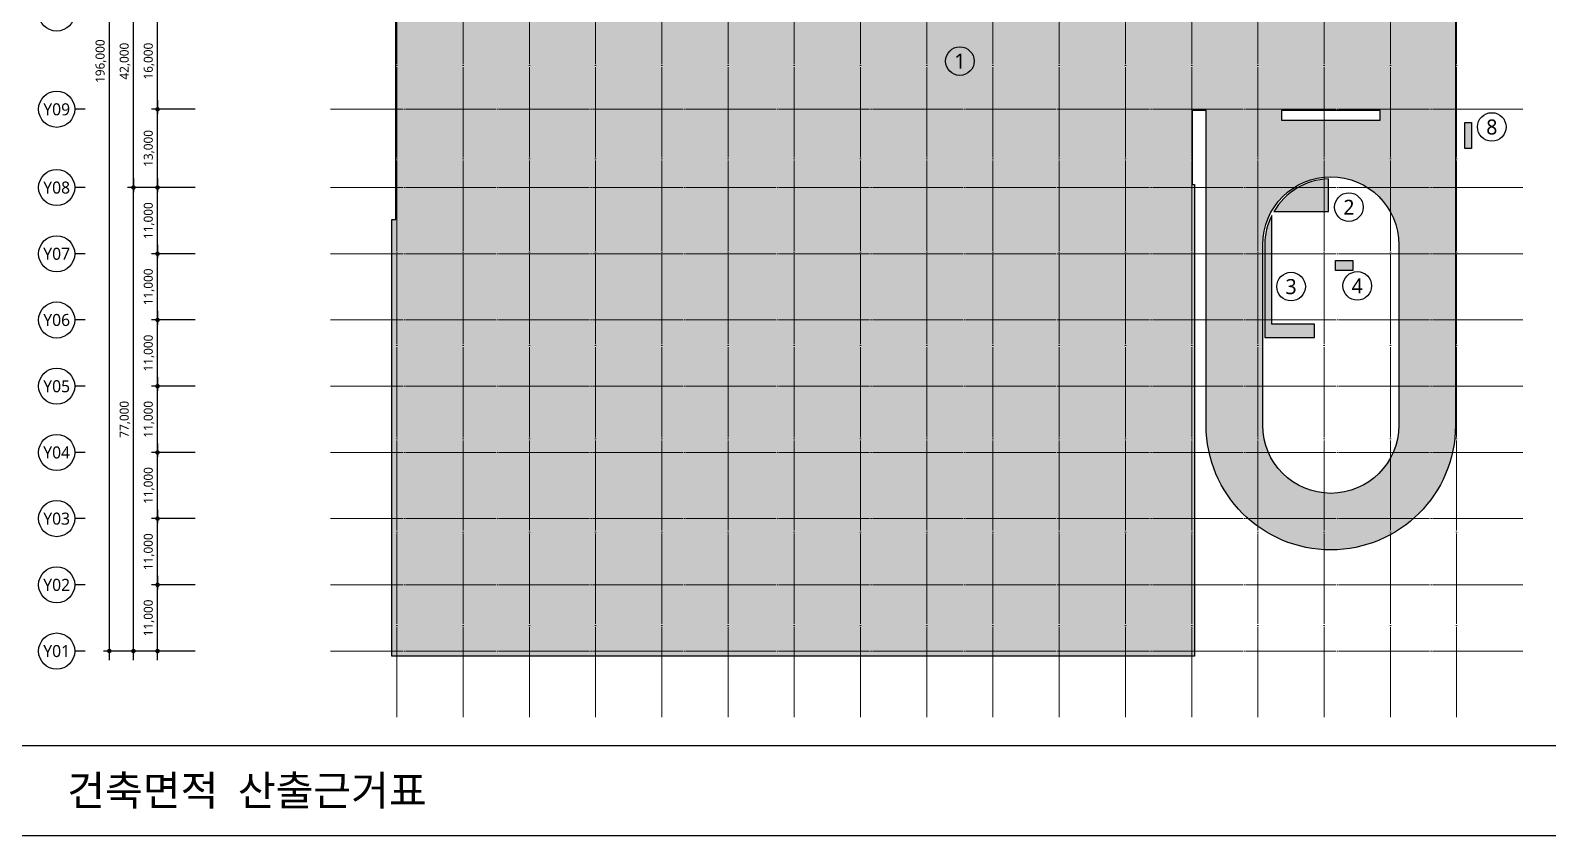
# Model space of a CAD drawing. Header units: millimetres. Extents: x 1877297 to 3504506, y 1389503 to 1925703.
# Drawn here: x 3093044 to 3345030, y 1389503 to 1523292 of the extents above; entities that cross this region are included whole.
import ezdxf
from ezdxf.enums import TextEntityAlignment as Align

# ---------------------------------------------------------------- set-up
doc = ezdxf.new("R2010")
doc.units = ezdxf.units.MM
doc.header["$LTSCALE"] = 5
doc.header["$MEASUREMENT"] = 0
doc.header["$PDSIZE"] = -10
doc.linetypes.add('CEN', pattern=[62, 60, -1, 0, -1])
doc.layers.get('0').update_dxf_attribs({"linetype": 'CONTINUOUS'})
doc.layers.get('Defpoints').update_dxf_attribs({"color": 153, "linetype": 'CONTINUOUS'})
for name, color, linetype, lineweight in [('A-AREA-LIN1', 4, 'CONTINUOUS', 25), ('A-AXIS-BUBL', 7, 'CONTINUOUS', 25), ('A-AXIS-LINE', 1, 'CEN', 15), ('A-DIMS', 7, 'CONTINUOUS', 25), ('A-XXXX-HATC', 8, 'CONTINUOUS', 18), ('A-XXXX-TABL', 7, 'CONTINUOUS', 25), ('A-XXXX-TXT2', 3, 'CONTINUOUS', 25)]:
    doc.layers.add(name, color=color, linetype=linetype, lineweight=lineweight)
doc.layers.add('AA-AREA', color=7, linetype='CONTINUOUS')
doc.styles.add('HY울릉도L', font='')
doc.styles.add('돋움', font='')
doc.styles.add('맑은고딕', font='malgun.ttf')
doc.styles.get('HY울릉도L').set_extended_font_data('HYwulM')
doc.styles.get('돋움').set_extended_font_data('DotumChe')
doc.dimstyles.new('CDIM', dxfattribs={"dimtxt": 3, "dimasz": 1.5, "dimexe": 2, "dimexo": 1, "dimgap": 1, "dimtad": 1, "dimdec": 0, "dimrnd": 0.5, "dimzin": 0, "dimdsep": 32, "dimlunit": 6, "dimtxsty": 'HY울릉도L', "dimblk1": '_CIDOT', "dimblk2": '_CIDOT', "dimsah": 1, "dimcen": 5.5, "dimclrd": 2, "dimclre": 2, "dimclrt": 7, "dimadec": 0, "dimazin": 0, "dimtfac": 1, "dimtdec": 0, "dimtix": 1, "dimtmove": 2, "dimatfit": 1, "dimldrblk": '_CIDOT', "dimfxl": 1, "dimtolj": 1, "dimtzin": 0, "dimlwd": -1, "dimarcsym": 0})

# ---------------------------------------------------------------- blocks, each defined once
blk = doc.blocks.new('_CIDOT')
at = {"color": 0, "linetype": 'ByBlock'}
blk.add_line((2, 0), (-1, 0), dxfattribs=at)
at = {"color": 0, "linetype": 'ByBlock', "const_width": 0.5}
blk.add_lwpolyline([(-0.25, 0, 1), (0.25, 0, 1)], format="xyb", close=True, dxfattribs=at)
blk = doc.blocks.new('*D3')
at = {"layer": 'A-DIMS', "lineweight": -2, "transparency": 16777216}
for p, q in [((93193, 67121), (85943, 67121)), ((93193, 56121), (85943, 56121))]:
    blk.add_line(p, q, dxfattribs=at)
at = {"layer": 'A-DIMS', "transparency": 16777216}
blk.add_line((86943, 56871), (86943, 66371), dxfattribs=at)
at = {"layer": 'Defpoints', "color": 0, "transparency": 16777216}
for p in [(86943, 67121), (93693, 67121), (93693, 56121)]:
    blk.add_point(p, dxfattribs=at)
at = {"layer": 'A-DIMS', "transparency": 16777216, "xscale": 750, "yscale": 750, "zscale": 750}
for p, rotation in [((86943, 67121), 90), ((86943, 56121), 270)]:
    blk.add_blockref('_CIDOT', p, dxfattribs=dict(at, rotation=rotation))
at = {"layer": 'A-DIMS', "color": 3, "transparency": 16777216, "insert": (85538, 61621), "char_height": 1500, "attachment_point": 5, "rotation": 90, "style": '맑은고딕'}
blk.add_mtext('\\A1;11,000', dxfattribs=at)
blk = doc.blocks.new('*D4')
at = {"layer": 'A-DIMS', "lineweight": -2, "transparency": 16777216}
for p, q in [((93193, 78121), (85943, 78121)), ((93193, 67121), (85943, 67121))]:
    blk.add_line(p, q, dxfattribs=at)
at = {"layer": 'A-DIMS', "transparency": 16777216}
blk.add_line((86943, 67871), (86943, 77371), dxfattribs=at)
at = {"layer": 'Defpoints', "color": 0, "transparency": 16777216}
for p in [(86943, 78121), (93693, 78121), (93693, 67121)]:
    blk.add_point(p, dxfattribs=at)
at = {"layer": 'A-DIMS', "transparency": 16777216, "xscale": 750, "yscale": 750, "zscale": 750}
for p, rotation in [((86943, 78121), 90), ((86943, 67121), 270)]:
    blk.add_blockref('_CIDOT', p, dxfattribs=dict(at, rotation=rotation))
at = {"layer": 'A-DIMS', "color": 3, "transparency": 16777216, "insert": (85538, 72621), "char_height": 1500, "attachment_point": 5, "rotation": 90, "style": '맑은고딕'}
blk.add_mtext('\\A1;11,000', dxfattribs=at)
blk = doc.blocks.new('*D5')
at = {"layer": 'A-DIMS', "lineweight": -2, "transparency": 16777216}
for p, q in [((93193, 89121), (85943, 89121)), ((93193, 78121), (85943, 78121))]:
    blk.add_line(p, q, dxfattribs=at)
at = {"layer": 'A-DIMS', "transparency": 16777216}
blk.add_line((86943, 78871), (86943, 88371), dxfattribs=at)
at = {"layer": 'Defpoints', "color": 0, "transparency": 16777216}
for p in [(86943, 89121), (93693, 89121), (93693, 78121)]:
    blk.add_point(p, dxfattribs=at)
at = {"layer": 'A-DIMS', "transparency": 16777216, "xscale": 750, "yscale": 750, "zscale": 750}
for p, rotation in [((86943, 89121), 90), ((86943, 78121), 270)]:
    blk.add_blockref('_CIDOT', p, dxfattribs=dict(at, rotation=rotation))
at = {"layer": 'A-DIMS', "color": 3, "transparency": 16777216, "insert": (85538, 83621), "char_height": 1500, "attachment_point": 5, "rotation": 90, "style": '맑은고딕'}
blk.add_mtext('\\A1;11,000', dxfattribs=at)
blk = doc.blocks.new('*D6')
at = {"layer": 'A-DIMS', "lineweight": -2, "transparency": 16777216}
for p, q in [((93193, 100121), (85943, 100121)), ((93193, 89121), (85943, 89121))]:
    blk.add_line(p, q, dxfattribs=at)
at = {"layer": 'A-DIMS', "transparency": 16777216}
blk.add_line((86943, 89871), (86943, 99371), dxfattribs=at)
at = {"layer": 'Defpoints', "color": 0, "transparency": 16777216}
for p in [(86943, 100121), (93693, 100121), (93693, 89121)]:
    blk.add_point(p, dxfattribs=at)
at = {"layer": 'A-DIMS', "transparency": 16777216, "xscale": 750, "yscale": 750, "zscale": 750}
for p, rotation in [((86943, 100121), 90), ((86943, 89121), 270)]:
    blk.add_blockref('_CIDOT', p, dxfattribs=dict(at, rotation=rotation))
at = {"layer": 'A-DIMS', "color": 3, "transparency": 16777216, "insert": (85538, 94621), "char_height": 1500, "attachment_point": 5, "rotation": 90, "style": '맑은고딕'}
blk.add_mtext('\\A1;11,000', dxfattribs=at)
blk = doc.blocks.new('*D7')
at = {"layer": 'A-DIMS', "lineweight": -2, "transparency": 16777216}
for p, q in [((93193, 111121), (85943, 111121)), ((93193, 100121), (85943, 100121))]:
    blk.add_line(p, q, dxfattribs=at)
at = {"layer": 'A-DIMS', "transparency": 16777216}
blk.add_line((86943, 100871), (86943, 110371), dxfattribs=at)
at = {"layer": 'Defpoints', "color": 0, "transparency": 16777216}
for p in [(86943, 111121), (93693, 111121), (93693, 100121)]:
    blk.add_point(p, dxfattribs=at)
at = {"layer": 'A-DIMS', "transparency": 16777216, "xscale": 750, "yscale": 750, "zscale": 750}
for p, rotation in [((86943, 111121), 90), ((86943, 100121), 270)]:
    blk.add_blockref('_CIDOT', p, dxfattribs=dict(at, rotation=rotation))
at = {"layer": 'A-DIMS', "color": 3, "transparency": 16777216, "insert": (85538, 105621), "char_height": 1500, "attachment_point": 5, "rotation": 90, "style": '맑은고딕'}
blk.add_mtext('\\A1;11,000', dxfattribs=at)
blk = doc.blocks.new('*D8')
at = {"layer": 'A-DIMS', "lineweight": -2, "transparency": 16777216}
for p, q in [((93193, 122121), (85943, 122121)), ((93193, 111121), (85943, 111121))]:
    blk.add_line(p, q, dxfattribs=at)
at = {"layer": 'A-DIMS', "transparency": 16777216}
blk.add_line((86943, 111871), (86943, 121371), dxfattribs=at)
at = {"layer": 'Defpoints', "color": 0, "transparency": 16777216}
for p in [(86943, 122121), (93693, 122121), (93693, 111121)]:
    blk.add_point(p, dxfattribs=at)
at = {"layer": 'A-DIMS', "transparency": 16777216, "xscale": 750, "yscale": 750, "zscale": 750}
for p, rotation in [((86943, 122121), 90), ((86943, 111121), 270)]:
    blk.add_blockref('_CIDOT', p, dxfattribs=dict(at, rotation=rotation))
at = {"layer": 'A-DIMS', "color": 3, "transparency": 16777216, "insert": (85538, 116621), "char_height": 1500, "attachment_point": 5, "rotation": 90, "style": '맑은고딕'}
blk.add_mtext('\\A1;11,000', dxfattribs=at)
blk = doc.blocks.new('*D9')
at = {"layer": 'A-DIMS', "lineweight": -2, "transparency": 16777216}
for p, q in [((93193, 135121), (85943, 135121)), ((93193, 122121), (85943, 122121))]:
    blk.add_line(p, q, dxfattribs=at)
at = {"layer": 'A-DIMS', "transparency": 16777216}
blk.add_line((86943, 122871), (86943, 134371), dxfattribs=at)
at = {"layer": 'Defpoints', "color": 0, "transparency": 16777216}
for p in [(86943, 135121), (93693, 135121), (93693, 122121)]:
    blk.add_point(p, dxfattribs=at)
at = {"layer": 'A-DIMS', "transparency": 16777216, "xscale": 750, "yscale": 750, "zscale": 750}
for p, rotation in [((86943, 135121), 90), ((86943, 122121), 270)]:
    blk.add_blockref('_CIDOT', p, dxfattribs=dict(at, rotation=rotation))
at = {"layer": 'A-DIMS', "color": 3, "transparency": 16777216, "insert": (85538, 128621), "char_height": 1500, "attachment_point": 5, "rotation": 90, "style": '맑은고딕'}
blk.add_mtext('\\A1;13,000', dxfattribs=at)
blk = doc.blocks.new('*D10')
at = {"layer": 'A-DIMS', "lineweight": -2, "transparency": 16777216}
for p, q in [((93193, 151121), (85943, 151121)), ((93193, 135121), (85943, 135121))]:
    blk.add_line(p, q, dxfattribs=at)
at = {"layer": 'A-DIMS', "transparency": 16777216}
blk.add_line((86943, 135871), (86943, 150371), dxfattribs=at)
at = {"layer": 'Defpoints', "color": 0, "transparency": 16777216}
for p in [(86943, 151121), (93693, 151121), (93693, 135121)]:
    blk.add_point(p, dxfattribs=at)
at = {"layer": 'A-DIMS', "transparency": 16777216, "xscale": 750, "yscale": 750, "zscale": 750}
for p, rotation in [((86943, 151121), 90), ((86943, 135121), 270)]:
    blk.add_blockref('_CIDOT', p, dxfattribs=dict(at, rotation=rotation))
at = {"layer": 'A-DIMS', "color": 3, "transparency": 16777216, "insert": (85538, 143121), "char_height": 1500, "attachment_point": 5, "rotation": 90, "style": '맑은고딕'}
blk.add_mtext('\\A1;16,000', dxfattribs=at)
blk = doc.blocks.new('*D19')
at = {"layer": 'A-DIMS', "lineweight": -2, "transparency": 16777216}
for p, q in [((93193, 122121), (81943, 122121)), ((93193, 45121), (81943, 45121))]:
    blk.add_line(p, q, dxfattribs=at)
at = {"layer": 'A-DIMS', "transparency": 16777216}
blk.add_line((82943, 45871), (82943, 121371), dxfattribs=at)
at = {"layer": 'Defpoints', "color": 0, "transparency": 16777216}
for p in [(82943, 122121), (93693, 122121), (93693, 45121)]:
    blk.add_point(p, dxfattribs=at)
at = {"layer": 'A-DIMS', "transparency": 16777216, "xscale": 750, "yscale": 750, "zscale": 750}
for p, rotation in [((82943, 122121), 90), ((82943, 45121), 270)]:
    blk.add_blockref('_CIDOT', p, dxfattribs=dict(at, rotation=rotation))
at = {"layer": 'A-DIMS', "color": 3, "transparency": 16777216, "insert": (81542, 83621), "char_height": 1500, "attachment_point": 5, "rotation": 90, "style": '맑은고딕'}
blk.add_mtext('\\A1;77,000', dxfattribs=at)
blk = doc.blocks.new('*D20')
at = {"layer": 'A-DIMS', "lineweight": -2, "transparency": 16777216}
for p, q in [((93193, 241121), (77943, 241121)), ((93193, 45121), (77943, 45121))]:
    blk.add_line(p, q, dxfattribs=at)
at = {"layer": 'A-DIMS', "transparency": 16777216}
blk.add_line((78943, 45871), (78943, 240371), dxfattribs=at)
at = {"layer": 'Defpoints', "color": 0, "transparency": 16777216}
for p in [(78943, 241121), (93693, 241121), (93693, 45121)]:
    blk.add_point(p, dxfattribs=at)
at = {"layer": 'A-DIMS', "transparency": 16777216, "xscale": 750, "yscale": 750, "zscale": 750}
for p, rotation in [((78943, 241121), 90), ((78943, 45121), 270)]:
    blk.add_blockref('_CIDOT', p, dxfattribs=dict(at, rotation=rotation))
at = {"layer": 'A-DIMS', "color": 3, "transparency": 16777216, "insert": (77538, 143121), "char_height": 1500, "attachment_point": 5, "rotation": 90, "style": '맑은고딕'}
blk.add_mtext('\\A1;196,000', dxfattribs=at)
blk = doc.blocks.new('*D21')
at = {"layer": 'A-DIMS', "lineweight": -2, "transparency": 16777216}
for p, q in [((93193, 56121), (85943, 56121)), ((93193, 45121), (85943, 45121))]:
    blk.add_line(p, q, dxfattribs=at)
at = {"layer": 'A-DIMS', "transparency": 16777216}
blk.add_line((86943, 45871), (86943, 55371), dxfattribs=at)
at = {"layer": 'Defpoints', "color": 0, "transparency": 16777216}
for p in [(86943, 56121), (93693, 56121), (93693, 45121)]:
    blk.add_point(p, dxfattribs=at)
at = {"layer": 'A-DIMS', "transparency": 16777216, "xscale": 750, "yscale": 750, "zscale": 750}
for p, rotation in [((86943, 56121), 90), ((86943, 45121), 270)]:
    blk.add_blockref('_CIDOT', p, dxfattribs=dict(at, rotation=rotation))
at = {"layer": 'A-DIMS', "color": 3, "transparency": 16777216, "insert": (85538, 50621), "char_height": 1500, "attachment_point": 5, "rotation": 90, "style": '맑은고딕'}
blk.add_mtext('\\A1;11,000', dxfattribs=at)
blk = doc.blocks.new('*D22')
at = {"layer": 'A-DIMS', "lineweight": -2, "transparency": 16777216}
for p, q in [((93193, 164121), (81943, 164121)), ((93193, 122121), (81943, 122121))]:
    blk.add_line(p, q, dxfattribs=at)
at = {"layer": 'A-DIMS', "transparency": 16777216}
blk.add_line((82943, 122871), (82943, 163371), dxfattribs=at)
at = {"layer": 'Defpoints', "color": 0, "transparency": 16777216}
for p in [(82943, 164121), (93693, 164121), (93693, 122121)]:
    blk.add_point(p, dxfattribs=at)
at = {"layer": 'A-DIMS', "transparency": 16777216, "xscale": 750, "yscale": 750, "zscale": 750}
for p, rotation in [((82943, 164121), 90), ((82943, 122121), 270)]:
    blk.add_blockref('_CIDOT', p, dxfattribs=dict(at, rotation=rotation))
at = {"layer": 'A-DIMS', "color": 3, "transparency": 16777216, "insert": (81542, 143121), "char_height": 1500, "attachment_point": 5, "rotation": 90, "style": '맑은고딕'}
blk.add_mtext('\\A1;42,000', dxfattribs=at)
blk = doc.blocks.new('면적중심선')
at = {"layer": 'A-AXIS-LINE', "ltscale": 50}
for points in [[(676821, 1781471), (676821, 1999471)], [(687821, 1781471), (687821, 1999471)], [(698821, 1781471), (698821, 1999471)], [(709821, 1781471), (709821, 1999471)], [(720821, 1781471), (720821, 1999471)], [(731821, 1781471), (731821, 1999471)], [(742821, 1781471), (742821, 1999471)], [(753821, 1781471), (753821, 1999471)], [(764821, 1781471), (764821, 1999471)], [(775821, 1781471), (775821, 1999471)], [(786821, 1781471), (786821, 1999471)], [(797821, 1781471), (797821, 1999471)], [(808821, 1781471), (808821, 1999471)], [(819821, 1781471), (819821, 1999471)], [(830821, 1781471), (830821, 1999471)], [(841821, 1781471), (841821, 1999471)], [(852821, 1781471), (852821, 1999471)], [(863821, 1882471), (665821, 1882471)], [(863821, 1869471), (665821, 1869471)], [(863821, 1858471), (665821, 1858471)], [(863821, 1847471), (665821, 1847471)], [(863821, 1836471), (665821, 1836471)], [(863821, 1825471), (665821, 1825471)], [(863821, 1814471), (665821, 1814471)], [(863821, 1803471), (665821, 1803471)], [(863821, 1792471), (665821, 1792471)]]:
    blk.add_lwpolyline(points, dxfattribs=at)
blk = doc.blocks.new('DIM(210222)')
for p, q in [((74943, 135120.6), (73193, 135120.6)), ((74943, 122120.6), (73193, 122120.6)), ((74943, 111120.6), (73193, 111120.6)), ((74943, 100120.6), (73193, 100120.6)), ((74943, 89120.6), (73193, 89120.6)), ((74943, 78120.6), (73193, 78120.6)), ((74943, 67120.6), (73193, 67120.6)), ((74943, 56120.6), (73193, 56120.6)), ((74943, 45120.6), (73193, 45120.6))]:
    blk.add_line(p, q)
at = {"layer": 'A-AXIS-BUBL', "ltscale": 0.2}
for centre in [(70193, 151120.6), (70193, 135120.6), (70193, 122120.6), (70193, 111120.6), (70193, 100120.6), (70193, 89120.6), (70193, 78120.6), (70193, 67120.6), (70193, 56120.6), (70193, 45120.6)]:
    blk.add_circle(centre, 3000, dxfattribs=at)
at = {"layer": 'A-XXXX-TXT2', "ltscale": 0.2, "style": '맑은고딕'}
for s, p in [('Y09', (70193, 135120.6)), ('Y08', (70193, 122120.6)), ('Y07', (70193, 111120.6)), ('Y06', (70193, 100120.6)), ('Y05', (70193, 89120.6)), ('Y04', (70193, 78120.6)), ('Y03', (70193, 67120.6)), ('Y02', (70193, 56120.6)), ('Y01', (70193, 45120.6))]:
    blk.add_text(s, height=2000, dxfattribs=at).set_placement(p, align=Align.MIDDLE)
at = {"layer": 'A-DIMS'}
for p1, p2, distance, picture, middle in [((93693, 45120.6), (93693, 241120.6), 14750, '*D20', (77538.1, 143120.6)), ((93693, 122120.6), (93693, 164120.6), 10750, '*D22', (81542.2, 143120.6)), ((93693, 135120.6), (93693, 151120.6), 6750, '*D10', (85538.1, 143120.6)), ((93693, 122120.6), (93693, 135120.6), 6750, '*D9', (85538.1, 128620.6)), ((93693, 45120.6), (93693, 122120.6), 10750, '*D19', (81542.2, 83620.6)), ((93693, 111120.6), (93693, 122120.6), 6750, '*D8', (85538.1, 116620.6)), ((93693, 100120.6), (93693, 111120.6), 6750, '*D7', (85538.1, 105620.6)), ((93693, 89120.6), (93693, 100120.6), 6750, '*D6', (85538.1, 94620.6)), ((93693, 78120.6), (93693, 89120.6), 6750, '*D5', (85538.1, 83620.6)), ((93693, 67120.6), (93693, 78120.6), 6750, '*D4', (85538.1, 72620.6)), ((93693, 56120.6), (93693, 67120.6), 6750, '*D3', (85538.1, 61620.6)), ((93693, 45120.6), (93693, 56120.6), 6750, '*D21', (85538.1, 50620.6))]:
    dim = blk.add_aligned_dim(p1=p1, p2=p2, distance=distance, dimstyle='CDIM', override={"dimscale": 500, "dimtxsty": '맑은고딕', "dimclrd": 256, "dimclre": 256, "dimclrt": 3}, dxfattribs=at)
    dim.commit()
    dim.dimension.update_dxf_attribs({"geometry": picture, "text_midpoint": middle})

msp = doc.modelspace()

# ---------------------------------------------------------------- hatches: boundary and pattern name
at = {"layer": 'A-XXXX-HATC'}
h = msp.add_hatch(color=256, dxfattribs=at)
h.dxf.hatch_style = 1
h.paths.add_polyline_path([(3332915.1, 1534948.4), (3330365.1, 1534948.4), (3330365.1, 1616623.4), (3197065.1, 1616623.4), (3197065.1, 1538273.4), (3197415.1, 1538273.4), (3197415.1, 1525973.4), (3195115.1, 1525973.4), (3195115.1, 1578273.4, 0.41421356), (3174415.1, 1598973.4, 0.41421356), (3153715.1, 1578273.4), (3153715.1, 1491873.4), (3153065.1, 1491873.4), (3153065.1, 1419323.4), (3286365.1, 1419323.4), (3286365.1, 1497673.4), (3286015.1, 1497673.4), (3286015.1, 1509973.4), (3288315.1, 1509973.4), (3288315.1, 1457673.4, 0.41421356), (3309015.1, 1436973.4, 0.41421356), (3329715.1, 1457673.4), (3329715.1, 1526673.4), (3331715.1, 1526673.4), (3332915.1, 1530673.4)])
h.paths.add_polyline_path([(3300815.1, 1509973.4), (3317215.1, 1509973.4), (3317215.1, 1508373.4), (3300815.1, 1508373.4)], flags=16)
h.paths.add_polyline_path([(3309015.1, 1498973.4, -0.41421356), (3320315.1, 1487673.4), (3320315.1, 1457673.4, -0.41421356), (3309015.1, 1446373.4, -0.41421356), (3297715.1, 1457673.4), (3297715.1, 1487673.4, -0.41421356)], flags=16)
h.paths.add_polyline_path([(3174415.1, 1536973.4, -0.41421356), (3163115.1, 1548273.4), (3163115.1, 1578273.4, -0.41421356), (3174415.1, 1589573.4, -0.41421356), (3185715.1, 1578273.4), (3185715.1, 1548273.4, -0.41421356)], flags=16)
h.paths.add_polyline_path([(3182615.1, 1527573.4), (3182615.1, 1525973.4), (3166215.1, 1525973.4), (3166215.1, 1527573.4)], flags=16)
h = msp.add_hatch(color=256, dxfattribs=at)
h.dxf.hatch_style = 1
edge = h.paths.add_edge_path()
edge.add_line((3308615.1, 1493173.4), (3308615.1, 1498616.1))
edge.add_arc((3309015.1, 1487673.4), 10950, 92.093462, 149.848836)
edge.add_line((3299546.6, 1493173.4), (3308615.1, 1493173.4))
edge = h.paths.add_edge_path()
edge.add_line((3298065.1, 1472273.4), (3306315.1, 1472273.4))
edge.add_line((3306315.1, 1472273.4), (3306315.1, 1474473.4))
edge.add_line((3306315.1, 1474473.4), (3299215.1, 1474473.4))
edge.add_line((3299215.1, 1474473.4), (3299215.1, 1492558.3))
edge.add_arc((3309015.1, 1487673.4), 10950, 153.505497, 180)
edge.add_line((3298065.1, 1487673.4), (3298065.1, 1472273.4))
h.paths.add_polyline_path([(3312665.1, 1483373.4), (3309815.1, 1483373.4), (3309815.1, 1485073.4), (3312665.1, 1485073.4)])
h.paths.add_polyline_path([(3331265.1, 1507973.4), (3332365.1, 1507973.4), (3332365.1, 1503673.4), (3331265.1, 1503673.4)], flags=17)
h.paths.add_polyline_path([(3151065.1, 1532273.4), (3152165.1, 1532273.4), (3152165.1, 1527973.4), (3151065.1, 1527973.4)])
edge = h.paths.add_edge_path()
edge.add_line((3169365.1, 1544573.4), (3164109.1, 1544573.4))
edge.add_arc((3174415.1, 1548273.4), 10950, 199.748954, 242.536257)
edge.add_line((3169365.1, 1538557.5), (3169365.1, 1544573.4))
edge = h.paths.add_edge_path()
edge.add_arc((3174415.1, 1548273.4), 10950, 258.409632, 281.590368, ccw=False)
edge.add_line((3172215.1, 1537546.7), (3172215.1, 1538573.4))
edge.add_line((3172215.1, 1538573.4), (3176615.1, 1538573.4))
edge.add_line((3176615.1, 1538573.4), (3176615.1, 1537546.7))

# ---------------------------------------------------------------- linework, layer by layer
at = {"layer": 'A-AREA-LIN1'}
for points in [[(3288315.1, 1509973.4), (3286015.1, 1509973.4), (3286015.1, 1497673.4), (3286365.1, 1497673.4), (3286365.1, 1419323.4), (3153065.1, 1419323.4), (3153065.1, 1491873.4), (3153715.1, 1491873.4), (3153715.1, 1578273.4, -0.41421356)], [(3329715.1, 1526673.4), (3329715.1, 1457673.4, -0.41421356), (3309015.1, 1436973.4, -0.41421356), (3288315.1, 1457673.4), (3288315.1, 1509973.4)], [(3320315.1, 1487673.4), (3320315.1, 1457673.4, -0.41421356), (3309015.1, 1446373.4, -0.41421356), (3297715.1, 1457673.4), (3297715.1, 1487673.4, -0.41421356), (3309015.1, 1498973.4, -0.41421356), (3320315.1, 1487673.4, -1)]]:
    msp.add_lwpolyline(points, format="xyb", dxfattribs=at)
for points in [[(3300815.1, 1509973.4), (3300815.1, 1508373.4), (3317215.1, 1508373.4), (3317215.1, 1509973.4)], [(3331265.1, 1507973.4), (3332365.1, 1507973.4), (3332365.1, 1503673.4), (3331265.1, 1503673.4)], [(3312665.1, 1483373.4), (3309815.1, 1483373.4), (3309815.1, 1485073.4), (3312665.1, 1485073.4)]]:
    msp.add_lwpolyline(points, close=True, dxfattribs=at)
for points in [[(3308615.1, 1493173.4), (3308615.1, 1498616.1, 0.25747912), (3299546.6, 1493173.4)], [(3298065.1, 1472273.4), (3306315.1, 1472273.4), (3306315.1, 1474473.4), (3299215.1, 1474473.4), (3299215.1, 1492558.3, 0.11612183), (3298065.1, 1487673.4)]]:
    msp.add_lwpolyline(points, format="xyb", close=True, dxfattribs=at)
at = {"layer": 'A-XXXX-TABL'}
for p, q in [((2717297, 1404502.8), (3436047, 1404502.8)), ((2717297, 1389502.8), (3436047, 1389502.8))]:
    msp.add_line(p, q, dxfattribs=at)
at = {"layer": 'AA-AREA', "ltscale": 0.2}
for centre in [(3247415.1, 1518173.4), (3335758.7, 1507236.1), (3312018.4, 1493916.4), (3302422.5, 1480724.3), (3313405.2, 1480844.8)]:
    msp.add_circle(centre, 2373.1, dxfattribs=at)

# ---------------------------------------------------------------- block references
for name, p in [('DIM(210222)', (3027222, 1375052.8)), ('면적중심선', (2477094, -372297.1))]:
    msp.add_blockref(name, p)

# ---------------------------------------------------------------- texts
at = {"layer": 'A-XXXX-TXT2', "style": '맑은고딕'}
for s, p in [('1', (3247415.1, 1518173.4)), ('8', (3335758.7, 1507236.1)), ('2', (3312018.4, 1493916.4)), ('3', (3302422.5, 1480724.3)), ('4', (3313405.2, 1480844.8))]:
    msp.add_text(s, height=2500, dxfattribs=at).set_placement(p, align=Align.MIDDLE)
at = {"layer": 'A-XXXX-TXT2', "style": '돋움'}
msp.add_text('건축면적 산출근거표', height=5000, dxfattribs=at).set_placement((3099172, 1394502.8))

doc.saveas('drawing.dxf')
